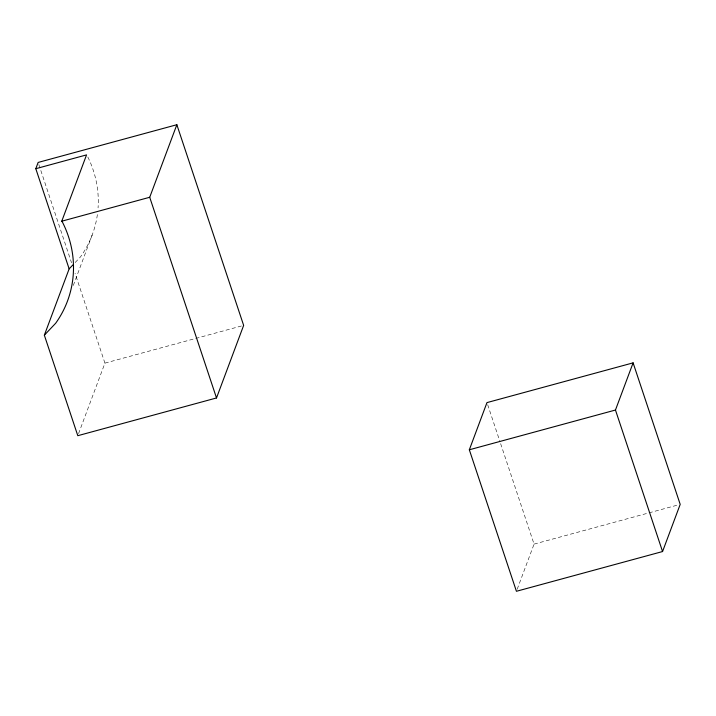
<?xml version="1.0" encoding="UTF-8"?>
<svg xmlns="http://www.w3.org/2000/svg" width="716" height="716" viewBox="0 0 716 716"><rect width="100%" height="100%" fill="white"/><g stroke="black" fill="none" stroke-linecap="round" stroke-linejoin="round"><path stroke-width="0.54" stroke-dasharray="3.58 2.69" d="M73.309 285.46L92.677 233.649M78.572 433.619L104.93 363.128L75.055 273.342M517.194 589.232L534.064 544.115L500.323 442.739M75.18 262.512L80.452 256.937A106.666 100.67 20.5 0 0 97.537 213.35M104.93 363.128L243.646 325.395M534.064 544.115L647.962 513.13M649.036 512.844L678.052 504.95M487.677 404.719L499.974 441.683M38.843 164.555L71.537 262.781M87.835 157.019A106.666 100.67 20.5 0 1 98.065 207.9"/><path stroke-width="1.07" d="M69.139 268.876L35.8 168.699L38.136 162.442L176.852 124.718L243.646 325.395L216.509 397.962L77.802 435.695L44.347 335.186L69.139 268.876L72.916 264.902M44.347 335.186L55.66 323.256A106.666 100.67 20.5 0 0 62.561 222.363L61.764 221.199L86.555 154.889L35.8 168.699M216.509 397.962L149.716 197.276L176.852 124.718M469.329 449.782L486.97 402.607L633.105 362.86L680.2 504.368L662.56 551.544L516.433 591.282L469.329 449.782L615.465 410.035L633.105 362.86M61.764 221.199L149.716 197.276M615.465 410.035L662.56 551.544"/></g></svg>
